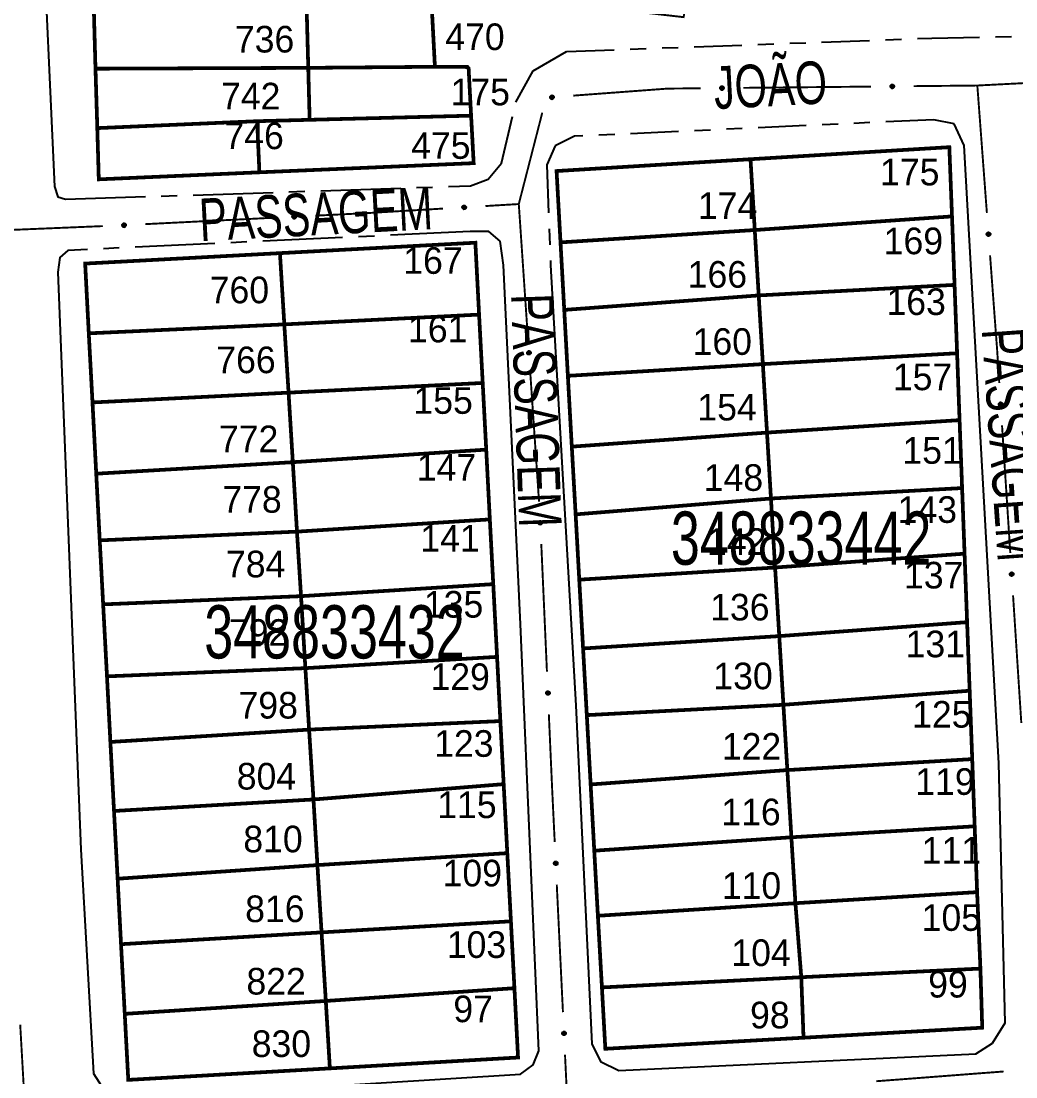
# Model space of a CAD drawing. Extents: x 202481 to 204056, y 4838981 to 4840330.
# Drawn here: x 203095.9 to 203189.4, y 4839987 to 4840086.1 of the extents above; entities that cross this region are included whole.
import ezdxf
from ezdxf.enums import TextEntityAlignment as Align

# ---------------------------------------------------------------- set-up
doc = ezdxf.new("R2010")
doc.units = 0
doc.header["$LTSCALE"] = 1.5
doc.header["$MEASUREMENT"] = 0
doc.linetypes.add('TRACO_13', pattern=[8, 5, -1, 1, -1])
doc.linetypes.add('TRACO_25', pattern=[8, 3, -1, 1, -1, 1, -1])
for name, color, linetype in [('CD_MALHA_LOTES', 7, 'CONTINUOUS'), ('CD_TXT_QUADRA', 7, 'CONTINUOUS'), ('RU-QUADRA', 210, 'CONTINUOUS'), ('SV-EIXO-RUA-N-PAV', 6, 'CONTINUOUS'), ('SV-EIXO-RUA-PAV', 20, 'CONTINUOUS'), ('SV-RUA-NAO-PAV', 7, 'CONTINUOUS'), ('SV-RUA-PAVIM', 7, 'CONTINUOUS'), ('SV-TXT-RUA-N-PAV', 7, 'CONTINUOUS'), ('SV-TXT-RUA-PAV', 7, 'CONTINUOUS'), ('Th_NmrPort', 1, 'CONTINUOUS')]:
    doc.layers.add(name, color=color, linetype=linetype)
doc.styles.add('ARIAL', font='ARIAL.SHX')

msp = doc.modelspace()

# ---------------------------------------------------------------- linework, layer by layer
at = {"layer": 'CD_MALHA_LOTES', "linetype": 'Continuous', "const_width": 0.35, "flags": 128}
for points in [[(203122.89, 4840081.72), (203122.72, 4840088.07)], [(203134.45, 4840088.28), (203134.79, 4840081.82)], [(203102.9, 4840081.64), (203102.73, 4840087.75)], [(203102.9, 4840081.64), (203122.89, 4840081.72)], [(203103.07, 4840076.06), (203102.9, 4840081.64)], [(203122.89, 4840081.72), (203134.79, 4840081.82)], [(203123.02, 4840076.84), (203122.89, 4840081.72)], [(203134.79, 4840081.82), (203137.95, 4840081.8)], [(203137.95, 4840081.8), (203138.19, 4840077.23)], [(203138.19, 4840077.23), (203138.43, 4840072.77), (203118.3, 4840071.91)], [(203138.19, 4840077.23), (203123.02, 4840076.84)], [(203103.07, 4840076.06), (203118.09, 4840076.71)], [(203118.3, 4840071.91), (203103.21, 4840071.25), (203103.07, 4840076.06)], [(203118.09, 4840076.71), (203123.02, 4840076.84)], [(203118.3, 4840071.91), (203118.09, 4840076.71)], [(203164.44, 4840073.14), (203183.12, 4840074.27), (203183.37, 4840067.77)], [(203146.59, 4840065.33), (203146.22, 4840072.03), (203164.44, 4840073.14)], [(203164.84, 4840066.49), (203164.44, 4840073.14)], [(203164.84, 4840066.49), (203183.37, 4840067.77)], [(203183.37, 4840067.77), (203183.61, 4840061.34)], [(203164.84, 4840066.49), (203146.59, 4840065.33)], [(203165.21, 4840060.35), (203164.84, 4840066.49)], [(203120.23, 4840064.32), (203138.59, 4840065.3), (203138.94, 4840058.55)], [(203146.59, 4840065.33), (203146.94, 4840058.99)], [(203120.23, 4840064.32), (203101.93, 4840063.34), (203102.27, 4840056.79)], [(203120.64, 4840057.63), (203120.23, 4840064.32)], [(203165.21, 4840060.35), (203183.61, 4840061.34)], [(203183.61, 4840061.34), (203183.85, 4840054.92)], [(203146.94, 4840058.99), (203165.21, 4840060.35)], [(203165.6, 4840053.9), (203165.21, 4840060.35)], [(203120.64, 4840057.63), (203138.94, 4840058.55)], [(203138.94, 4840058.55), (203139.28, 4840052.13)], [(203147.28, 4840052.8), (203146.94, 4840058.99)], [(203102.27, 4840056.79), (203120.64, 4840057.63)], [(203121.04, 4840051.22), (203120.64, 4840057.63)], [(203102.27, 4840056.79), (203102.62, 4840050.3)], [(203165.6, 4840053.9), (203183.85, 4840054.92)], [(203183.85, 4840054.92), (203184.08, 4840048.64)], [(203147.28, 4840052.8), (203165.6, 4840053.9)], [(203165.99, 4840047.47), (203165.6, 4840053.9)], [(203147.65, 4840046.15), (203147.28, 4840052.8)], [(203121.04, 4840051.22), (203139.28, 4840052.13)], [(203139.28, 4840052.13), (203139.61, 4840045.87)], [(203102.62, 4840050.3), (203121.04, 4840051.22)], [(203102.97, 4840043.61), (203102.62, 4840050.3)], [(203121.44, 4840044.69), (203121.04, 4840051.22)], [(203165.99, 4840047.47), (203184.08, 4840048.64)], [(203184.08, 4840048.64), (203184.32, 4840042.26)], [(203147.65, 4840046.15), (203165.99, 4840047.47)], [(203166.36, 4840041.28), (203165.99, 4840047.47)], [(203121.44, 4840044.69), (203139.61, 4840045.87)], [(203139.61, 4840045.87), (203139.95, 4840039.32)], [(203148.01, 4840039.79), (203147.65, 4840046.15)], [(203102.97, 4840043.61), (203121.44, 4840044.69)], [(203121.83, 4840038.17), (203121.44, 4840044.69)], [(203103.3, 4840037.35), (203102.97, 4840043.61)], [(203166.36, 4840041.28), (203184.32, 4840042.26)], [(203184.32, 4840042.26), (203184.55, 4840036.1)], [(203148.01, 4840039.79), (203166.36, 4840041.28)], [(203166.75, 4840034.8), (203166.36, 4840041.28)], [(203148.35, 4840033.66), (203148.01, 4840039.79)], [(203121.83, 4840038.17), (203139.95, 4840039.32)], [(203139.95, 4840039.32), (203140.27, 4840033.24)], [(203103.3, 4840037.35), (203121.83, 4840038.17)], [(203122.21, 4840032.11), (203121.83, 4840038.17)], [(203103.62, 4840031.34), (203103.3, 4840037.35)], [(203166.75, 4840034.8), (203184.55, 4840036.1)], [(203184.55, 4840036.1), (203184.79, 4840029.67)], [(203148.35, 4840033.66), (203166.75, 4840034.8)], [(203167.14, 4840028.36), (203166.75, 4840034.8)], [(203148.71, 4840027.2), (203148.35, 4840033.66)], [(203122.21, 4840032.11), (203140.27, 4840033.24)], [(203140.27, 4840033.24), (203140.63, 4840026.41)], [(203103.62, 4840031.34), (203122.21, 4840032.11)], [(203122.62, 4840025.35), (203122.21, 4840032.11)], [(203103.98, 4840024.58), (203103.62, 4840031.34)], [(203167.14, 4840028.36), (203184.79, 4840029.67)], [(203184.79, 4840029.67), (203185.03, 4840023.23)], [(203148.71, 4840027.2), (203167.14, 4840028.36)], [(203167.53, 4840021.91), (203167.14, 4840028.36)], [(203149.06, 4840020.94), (203148.71, 4840027.2)], [(203122.62, 4840025.35), (203140.63, 4840026.41)], [(203140.63, 4840026.41), (203140.94, 4840020.38)], [(203103.98, 4840024.58), (203122.62, 4840025.35)], [(203104.3, 4840018.42), (203103.98, 4840024.58)], [(203122.97, 4840019.58), (203122.62, 4840025.35)], [(203167.53, 4840021.91), (203185.03, 4840023.23)], [(203185.03, 4840023.23), (203185.27, 4840016.81)], [(203149.06, 4840020.94), (203167.53, 4840021.91)], [(203167.9, 4840015.78), (203167.53, 4840021.91)], [(203149.42, 4840014.43), (203149.06, 4840020.94)], [(203104.3, 4840018.42), (203122.97, 4840019.58)], [(203122.97, 4840019.58), (203140.94, 4840020.38)], [(203123.38, 4840013.02), (203122.97, 4840019.58)], [(203140.94, 4840020.38), (203141.25, 4840014.46)], [(203104.64, 4840011.94), (203104.3, 4840018.42)], [(203167.9, 4840015.78), (203185.27, 4840016.81)], [(203185.27, 4840016.81), (203185.5, 4840010.5)], [(203149.42, 4840014.43), (203167.9, 4840015.78)], [(203168.28, 4840009.47), (203167.9, 4840015.78)], [(203123.38, 4840013.02), (203141.25, 4840014.46)], [(203141.25, 4840014.46), (203141.59, 4840007.98)], [(203149.76, 4840008.21), (203149.42, 4840014.43)], [(203104.64, 4840011.94), (203123.38, 4840013.02)], [(203123.75, 4840006.86), (203123.38, 4840013.02)], [(203104.98, 4840005.58), (203104.64, 4840011.94)], [(203168.28, 4840009.47), (203185.5, 4840010.5)], [(203185.5, 4840010.5), (203185.73, 4840004.32)], [(203149.76, 4840008.21), (203168.28, 4840009.47)], [(203168.66, 4840003.28), (203168.28, 4840009.47)], [(203123.75, 4840006.86), (203141.59, 4840007.98)], [(203141.59, 4840007.98), (203141.93, 4840001.58)], [(203150.1, 4840002.1), (203149.76, 4840008.21)], [(203104.98, 4840005.58), (203123.75, 4840006.86)], [(203124.14, 4840000.54), (203123.75, 4840006.86)], [(203105.3, 4839999.43), (203104.98, 4840005.58)], [(203168.66, 4840003.28), (203185.73, 4840004.32)], [(203185.73, 4840004.32), (203186.04, 4839997.14)], [(203150.1, 4840002.1), (203168.66, 4840003.28)], [(203169.21, 4839996.33), (203168.66, 4840003.28)], [(203150.48, 4839995.37), (203150.1, 4840002.1)], [(203124.14, 4840000.54), (203141.93, 4840001.58)], [(203141.93, 4840001.58), (203142.26, 4839995.3)], [(203105.3, 4839999.43), (203124.14, 4840000.54)], [(203124.54, 4839994.1), (203124.14, 4840000.54)], [(203105.65, 4839992.89), (203105.3, 4839999.43)], [(203169.21, 4839996.33), (203186.04, 4839997.14)], [(203186.04, 4839997.14), (203186.21, 4839991.59), (203169.42, 4839990.65)], [(203150.48, 4839995.37), (203169.21, 4839996.33)], [(203169.42, 4839990.65), (203169.21, 4839996.33)], [(203124.54, 4839994.1), (203142.26, 4839995.3)], [(203142.26, 4839995.3), (203142.6, 4839988.79), (203124.92, 4839987.77)], [(203169.42, 4839990.65), (203150.8, 4839989.61), (203150.48, 4839995.37)], [(203105.65, 4839992.89), (203124.54, 4839994.1)], [(203124.92, 4839987.77), (203124.54, 4839994.1)], [(203124.92, 4839987.77), (203105.98, 4839986.69), (203105.65, 4839992.89)]]:
    msp.add_lwpolyline(points, dxfattribs=at)
at = {"layer": 'RU-QUADRA', "linetype": 'Continuous'}
msp.add_lwpolyline([(203138.43, 4840072.77, 0.18, 0.18, 0), (203138.19, 4840077.23, 0.18, 0.18, 0), (203137.95, 4840081.8, 0.18, 0.18, 0), (203134.79, 4840081.82, 0.18, 0.18, 0), (203134.45, 4840088.28, 0.18, 0.18, 0), (203134.47, 4840090.57, 0.18, 0.18, 0), (203136.85, 4840090.58, 0.18, 0.18, 0), (203137.17, 4840088.28, 0.18, 0.18, 0), (203142.68, 4840088.26, 0.18, 0.18, 0), (203147.16, 4840087.75, 0.18, 0.18, 0), (203152.78, 4840087.1, 0.18, 0.18, 0), (203158.15, 4840086.48, 0.18, 0.18, 0), (203158.98, 4840090.56, 0.18, 0.18, 0), (203167.64, 4840090.27, 0.18, 0.18, 0), (203177.99, 4840089.92, 0.18, 0.18, 0), (203181.61, 4840089.57, 0.18, 0.18, 0), (203190.88, 4840088.67, 0.18, 0.18, 0)], format="xyseb", dxfattribs=at)
at = {"layer": 'RU-QUADRA', "linetype": 'Continuous', "const_width": 0.18, "flags": 128}
msp.add_lwpolyline([(203102.73, 4840087.75), (203102.9, 4840081.64), (203103.07, 4840076.06), (203103.21, 4840071.25), (203118.3, 4840071.91), (203138.43, 4840072.77)], dxfattribs=at)
for points in [[(203183.12, 4840074.27), (203183.61, 4840061.34), (203183.85, 4840054.92), (203184.08, 4840048.64), (203184.32, 4840042.26), (203184.55, 4840036.1), (203184.79, 4840029.67), (203185.03, 4840023.23), (203185.27, 4840016.81), (203185.5, 4840010.5), (203185.73, 4840004.32), (203186.04, 4839997.14), (203186.21, 4839991.59), (203169.42, 4839990.65), (203150.8, 4839989.61), (203150.48, 4839995.37), (203150.1, 4840002.1), (203149.76, 4840008.21), (203149.42, 4840014.43), (203149.06, 4840020.94), (203148.71, 4840027.2), (203148.35, 4840033.66), (203148.01, 4840039.79), (203147.65, 4840046.15), (203147.28, 4840052.8), (203146.94, 4840058.99), (203146.59, 4840065.33), (203146.22, 4840072.03)], [(203101.93, 4840063.34), (203120.23, 4840064.32), (203138.59, 4840065.3), (203138.94, 4840058.55), (203139.28, 4840052.13), (203139.61, 4840045.87), (203139.95, 4840039.32), (203140.27, 4840033.24), (203140.63, 4840026.41), (203140.94, 4840020.38), (203141.25, 4840014.46), (203141.59, 4840007.98), (203141.93, 4840001.58), (203142.26, 4839995.3), (203142.6, 4839988.79), (203124.92, 4839987.77), (203105.98, 4839986.69), (203105.65, 4839992.89), (203105.3, 4839999.43), (203104.98, 4840005.58), (203104.64, 4840011.94), (203104.3, 4840018.42), (203103.98, 4840024.58), (203103.62, 4840031.34), (203103.3, 4840037.35), (203102.97, 4840043.61), (203102.62, 4840050.3), (203102.27, 4840056.79)]]:
    msp.add_lwpolyline(points, close=True, dxfattribs=at)
at = {"layer": 'SV-EIXO-RUA-N-PAV', "const_width": 0.18}
for points in [[(203185.75, 4840080.06), (203191.748039, 4840080.367246)], [(203147.781921, 4840079.109363), (203155.759815, 4840079.703686)], [(203155.759815, 4840079.703686), (203156.65, 4840079.77)], [(203156.65, 4840079.77), (203159.757194, 4840079.800966)], [(203163.756995, 4840079.840828), (203175.756399, 4840079.960414)], [(203179.756201, 4840080.000276), (203184.755952, 4840080.050103)], [(203184.755952, 4840080.050103), (203185.75, 4840080.06)], [(203142.67, 4840068.93), (203144.878482, 4840077.514722)], [(203128.41, 4840068.08), (203135.546888, 4840068.505411)], [(203139.539801, 4840068.743419), (203142.534485, 4840068.921924)], [(203142.534485, 4840068.921924), (203142.67, 4840068.93)], [(203107.585301, 4840067.04417), (203119.570484, 4840067.640319)], [(203123.565545, 4840067.839036), (203127.560606, 4840068.037753)], [(203127.560606, 4840068.037753), (203128.41, 4840068.08)], [(203091.6, 4840066.36), (203103.589612, 4840066.859204)]]:
    msp.add_lwpolyline(points, dxfattribs=at)
at = {"layer": 'SV-EIXO-RUA-N-PAV'}
for points in [[(203161.612324, 4840079.92954), (203161.646063, 4840079.964948), (203161.6823, 4840079.988481), (203161.718173, 4840079.999409), (203161.752391, 4840080.0008), (203161.787558, 4840079.99828), (203161.822453, 4840079.987917), (203161.858635, 4840079.967837), (203161.894391, 4840079.934242), (203161.916058, 4840079.895536), (203161.928653, 4840079.860939), (203161.932158, 4840079.825343), (203161.929138, 4840079.791221), (203161.917175, 4840079.75533), (203161.896468, 4840079.718862), (203161.861816, 4840079.683725), (203161.826132, 4840079.660898), (203161.791156, 4840079.651239), (203161.755347, 4840079.647942), (203161.719476, 4840079.650944), (203161.685281, 4840079.661314), (203161.6486, 4840079.68223), (203161.614373, 4840079.71689), (203161.5912, 4840079.752221), (203161.581053, 4840079.787052), (203161.5786, 4840079.822379), (203161.580699, 4840079.857682), (203161.589655, 4840079.893193), (203161.612324, 4840079.92954)], [(203177.61153, 4840080.088988), (203177.645268, 4840080.124396), (203177.681506, 4840080.147928), (203177.717379, 4840080.158856), (203177.751596, 4840080.160248), (203177.786763, 4840080.157728), (203177.821658, 4840080.147365), (203177.85784, 4840080.127285), (203177.893597, 4840080.093689), (203177.915264, 4840080.054983), (203177.927859, 4840080.020387), (203177.931364, 4840079.98479), (203177.928344, 4840079.950669), (203177.916381, 4840079.914778), (203177.895673, 4840079.878309), (203177.861022, 4840079.843172), (203177.825337, 4840079.820346), (203177.790362, 4840079.810687), (203177.754553, 4840079.80739), (203177.718681, 4840079.810392), (203177.684486, 4840079.820762), (203177.647806, 4840079.841677), (203177.613579, 4840079.876338), (203177.590406, 4840079.911669), (203177.580258, 4840079.946499), (203177.577806, 4840079.981827), (203177.579904, 4840080.017129), (203177.588861, 4840080.05264), (203177.61153, 4840080.088988)], [(203145.635987, 4840079.059885), (203145.667377, 4840079.097391), (203145.702025, 4840079.123206), (203145.73712, 4840079.13642), (203145.771178, 4840079.14001), (203145.806434, 4840079.139758), (203145.841923, 4840079.131663), (203145.879323, 4840079.113952), (203145.917167, 4840079.082727), (203145.941279, 4840079.045496), (203145.956075, 4840079.011782), (203145.961863, 4840078.976484), (203145.961045, 4840078.942239), (203145.951416, 4840078.905652), (203145.933098, 4840078.867927), (203145.90078, 4840078.830633), (203145.866638, 4840078.805557), (203145.832357, 4840078.793668), (203145.796834, 4840078.788073), (203145.760844, 4840078.788762), (203145.726052, 4840078.796909), (203145.688102, 4840078.815421), (203145.651716, 4840078.847808), (203145.626317, 4840078.881574), (203145.613949, 4840078.915679), (203145.609229, 4840078.950776), (203145.609051, 4840078.98614), (203145.615704, 4840079.022154), (203145.635987, 4840079.059885)], [(203137.393369, 4840068.725751), (203137.425311, 4840068.762788), (203137.460338, 4840068.788087), (203137.495625, 4840068.800779), (203137.529732, 4840068.803864), (203137.564981, 4840068.80309), (203137.600346, 4840068.794469), (203137.637479, 4840068.776206), (203137.674856, 4840068.744423), (203137.698414, 4840068.706839), (203137.712709, 4840068.672909), (203137.717973, 4840068.637529), (203137.716647, 4840068.6033), (203137.706478, 4840068.56686), (203137.687602, 4840068.529411), (203137.654735, 4840068.4926), (203137.620225, 4840068.468033), (203137.585771, 4840068.456653), (203137.55017, 4840068.451585), (203137.514193, 4840068.452807), (203137.479526, 4840068.46147), (203137.441855, 4840068.480542), (203137.405952, 4840068.513464), (203137.381057, 4840068.547603), (203137.369196, 4840068.581888), (203137.364996, 4840068.61705), (203137.365343, 4840068.652414), (203137.372529, 4840068.688325), (203137.393369, 4840068.725751)], [(203121.419043, 4840067.842484), (203121.451348, 4840067.879205), (203121.486622, 4840067.904158), (203121.522033, 4840067.916502), (203121.556168, 4840067.919251), (203121.591407, 4840067.918131), (203121.626686, 4840067.909162), (203121.663637, 4840067.890535), (203121.7007, 4840067.858387), (203121.723888, 4840067.820572), (203121.737847, 4840067.786503), (203121.742763, 4840067.751074), (203121.741101, 4840067.716859), (203121.730573, 4840067.680521), (203121.711331, 4840067.643259), (203121.678102, 4840067.606773), (203121.643353, 4840067.582547), (203121.608789, 4840067.571506), (203121.573139, 4840067.566789), (203121.537176, 4840067.568365), (203121.502596, 4840067.577368), (203121.465114, 4840067.59681), (203121.429537, 4840067.630084), (203121.404979, 4840067.664466), (203121.393456, 4840067.698866), (203121.389602, 4840067.734068), (203121.390296, 4840067.769426), (203121.397835, 4840067.805265), (203121.419043, 4840067.842484)], [(203105.438799, 4840067.047618), (203105.471105, 4840067.084338), (203105.506378, 4840067.109291), (203105.541789, 4840067.121636), (203105.575924, 4840067.124385), (203105.611164, 4840067.123264), (203105.646443, 4840067.114296), (203105.683394, 4840067.095669), (203105.720457, 4840067.06352), (203105.743644, 4840067.025705), (203105.757604, 4840066.991637), (203105.76252, 4840066.956207), (203105.760857, 4840066.921992), (203105.75033, 4840066.885655), (203105.731087, 4840066.848393), (203105.697859, 4840066.811907), (203105.663109, 4840066.787681), (203105.628545, 4840066.77664), (203105.592895, 4840066.771923), (203105.556933, 4840066.773498), (203105.522353, 4840066.782501), (203105.484871, 4840066.801943), (203105.449294, 4840066.835217), (203105.424735, 4840066.869599), (203105.413212, 4840066.903999), (203105.409359, 4840066.939202), (203105.410053, 4840066.97456), (203105.417592, 4840067.010398), (203105.438799, 4840067.047618)]]:
    msp.add_lwpolyline(points, close=True, dxfattribs=at)
for points in [[(203161.5786, 4840079.822379), (203161.928653, 4840079.860939)], [(203161.580699, 4840079.857682), (203161.916058, 4840079.895536)], [(203161.581053, 4840079.787052), (203161.932158, 4840079.825343)], [(203161.582429, 4840079.80431), (203161.928674, 4840079.840511)], [(203161.583426, 4840079.841164), (203161.917364, 4840079.879971)], [(203161.589604, 4840079.768902), (203161.927636, 4840079.80775)], [(203161.589655, 4840079.893193), (203161.894391, 4840079.934242)], [(203161.589908, 4840079.875343), (203161.900637, 4840079.915284)], [(203161.5912, 4840079.752221), (203161.929138, 4840079.791221)], [(203161.601848, 4840079.909577), (203161.873008, 4840079.949123)], [(203161.604967, 4840079.733576), (203161.918438, 4840079.772179)], [(203161.612324, 4840079.92954), (203161.858635, 4840079.967837)], [(203161.614373, 4840079.71689), (203161.917175, 4840079.75533)], [(203161.631486, 4840079.948081), (203161.833153, 4840079.977382)], [(203161.635311, 4840079.701128), (203161.903782, 4840079.736554)], [(203161.646063, 4840079.964948), (203161.822453, 4840079.987917)], [(203161.6486, 4840079.68223), (203161.896468, 4840079.718862)], [(203161.666662, 4840079.978452), (203161.796163, 4840079.992024)], [(203161.672424, 4840079.674206), (203161.871389, 4840079.700751)], [(203161.6823, 4840079.988481), (203161.787558, 4840079.99828)], [(203161.685281, 4840079.661314), (203161.861816, 4840079.683725)], [(203161.706712, 4840079.656808), (203161.837563, 4840079.671758)], [(203161.719476, 4840079.650944), (203161.826132, 4840079.660898)], [(203177.577806, 4840079.981827), (203177.927859, 4840080.020387)], [(203177.579904, 4840080.017129), (203177.915264, 4840080.054983)], [(203177.580258, 4840079.946499), (203177.931364, 4840079.98479)], [(203177.581634, 4840079.963758), (203177.927879, 4840079.999958)], [(203177.582631, 4840080.000611), (203177.916569, 4840080.039419)], [(203177.58881, 4840079.92835), (203177.926841, 4840079.967198)], [(203177.588861, 4840080.05264), (203177.893597, 4840080.093689)], [(203177.589114, 4840080.034791), (203177.899842, 4840080.074731)], [(203177.590406, 4840079.911669), (203177.928344, 4840079.950669)], [(203177.601054, 4840080.069025), (203177.872213, 4840080.108571)], [(203177.604172, 4840079.893023), (203177.917643, 4840079.931627)], [(203177.61153, 4840080.088988), (203177.85784, 4840080.127285)], [(203177.613579, 4840079.876338), (203177.916381, 4840079.914778)], [(203177.630691, 4840080.107528), (203177.832358, 4840080.13683)], [(203177.634517, 4840079.860576), (203177.902988, 4840079.896001)], [(203177.645268, 4840080.124396), (203177.821658, 4840080.147365)], [(203177.647806, 4840079.841677), (203177.895673, 4840079.878309)], [(203177.665868, 4840080.1379), (203177.795369, 4840080.151472)], [(203177.671629, 4840079.833654), (203177.870595, 4840079.860199)], [(203177.681506, 4840080.147928), (203177.786763, 4840080.157728)], [(203177.684486, 4840079.820762), (203177.861022, 4840079.843172)], [(203177.705917, 4840079.816256), (203177.836769, 4840079.831206)], [(203177.718681, 4840079.810392), (203177.825337, 4840079.820346)], [(203145.609051, 4840078.98614), (203145.941279, 4840079.045496)], [(203145.609229, 4840078.950776), (203145.956075, 4840079.011782)], [(203145.612835, 4840078.969832), (203145.943584, 4840079.030047)], [(203145.613949, 4840078.915679), (203145.961863, 4840078.976484)], [(203145.614212, 4840078.93299), (203145.95741, 4840078.991396)], [(203145.615704, 4840079.022154), (203145.917167, 4840079.082727)], [(203145.617105, 4840079.004358), (203145.924619, 4840079.06421)], [(203145.623651, 4840078.898117), (203145.958482, 4840078.958637)], [(203145.626317, 4840078.881574), (203145.961045, 4840078.942239)], [(203145.626817, 4840079.039289), (203145.89487, 4840079.096202)], [(203145.635987, 4840079.059885), (203145.879323, 4840079.113952)], [(203145.641255, 4840078.863853), (203145.951592, 4840078.922548)], [(203145.651716, 4840078.847808), (203145.951416, 4840078.905652)], [(203145.653915, 4840079.07962), (203145.853279, 4840079.121838)], [(203145.667377, 4840079.097391), (203145.841923, 4840079.131663)], [(203145.673624, 4840078.833425), (203145.93926, 4840078.886053)], [(203145.687065, 4840079.112192), (203145.815424, 4840079.134069)], [(203145.688102, 4840078.815421), (203145.933098, 4840078.867927)], [(203145.702025, 4840079.123206), (203145.806434, 4840079.139758)], [(203145.712392, 4840078.808947), (203145.909237, 4840078.848241)], [(203145.726052, 4840078.796909), (203145.90078, 4840078.830633)], [(203145.747729, 4840078.793792), (203145.877347, 4840078.817131)], [(203145.760844, 4840078.788762), (203145.866638, 4840078.805557)], [(203137.364996, 4840068.61705), (203137.712709, 4840068.672909)], [(203137.365343, 4840068.652414), (203137.698414, 4840068.706839)], [(203137.368885, 4840068.636051), (203137.70049, 4840068.691358)], [(203137.369196, 4840068.581888), (203137.717973, 4840068.637529)], [(203137.369715, 4840068.599193), (203137.713741, 4840068.652506)], [(203137.372529, 4840068.688325), (203137.674856, 4840068.744423)], [(203137.373666, 4840068.67051), (203137.682033, 4840068.725798)], [(203137.378637, 4840068.564184), (203137.714328, 4840068.619735)], [(203137.381057, 4840068.547603), (203137.716647, 4840068.6033)], [(203137.383895, 4840068.705293), (203137.652762, 4840068.758227)], [(203137.393369, 4840068.725751), (203137.637479, 4840068.776206)], [(203137.395731, 4840068.529663), (203137.706904, 4840068.583751)], [(203137.405952, 4840068.513464), (203137.706478, 4840068.56686)], [(203137.411588, 4840068.745218), (203137.611555, 4840068.784477)], [(203137.425311, 4840068.762788), (203137.600346, 4840068.794469)], [(203137.427646, 4840068.498758), (203137.694032, 4840068.547444)], [(203137.441855, 4840068.480542), (203137.687602, 4840068.529411)], [(203137.445216, 4840068.777295), (203137.573886, 4840068.797268)], [(203137.460338, 4840068.788087), (203137.564981, 4840068.80309)], [(203137.466046, 4840068.473708), (203137.663452, 4840068.51008)], [(203137.479526, 4840068.46147), (203137.654735, 4840068.4926)], [(203137.501154, 4840068.458031), (203137.631104, 4840068.479446)], [(203137.514193, 4840068.452807), (203137.620225, 4840068.468033)], [(203121.389602, 4840067.734068), (203121.737847, 4840067.786503)], [(203121.390296, 4840067.769426), (203121.723888, 4840067.820572)], [(203121.393456, 4840067.698866), (203121.742763, 4840067.751074)], [(203121.393678, 4840067.753029), (203121.72581, 4840067.805071)], [(203121.394145, 4840067.716165), (203121.738679, 4840067.766091)], [(203121.397835, 4840067.805265), (203121.7007, 4840067.858387)], [(203121.398797, 4840067.787439), (203121.707694, 4840067.839692)], [(203121.402722, 4840067.68107), (203121.738943, 4840067.733315)], [(203121.404979, 4840067.664466), (203121.741101, 4840067.716859)], [(203121.409368, 4840067.82212), (203121.678742, 4840067.872407)], [(203121.419043, 4840067.842484), (203121.663637, 4840067.890535)], [(203121.419476, 4840067.646382), (203121.731166, 4840067.697407)], [(203121.429537, 4840067.630084), (203121.730573, 4840067.680521)], [(203121.437452, 4840067.861771), (203121.637797, 4840067.899061)], [(203121.451085, 4840067.615165), (203121.717937, 4840067.661228)], [(203121.451348, 4840067.879205), (203121.626686, 4840067.909162)], [(203121.465114, 4840067.59681), (203121.711331, 4840067.643259)], [(203121.471395, 4840067.893516), (203121.600254, 4840067.912221)], [(203121.486622, 4840067.904158), (203121.591407, 4840067.918131)], [(203121.489237, 4840067.589739), (203121.686991, 4840067.624167)], [(203121.502596, 4840067.577368), (203121.678102, 4840067.606773)], [(203121.524189, 4840067.573717), (203121.654344, 4840067.593853)], [(203121.537176, 4840067.568365), (203121.643353, 4840067.582547)], [(203105.409359, 4840066.939202), (203105.757604, 4840066.991637)], [(203105.410053, 4840066.97456), (203105.743644, 4840067.025705)], [(203105.413212, 4840066.903999), (203105.76252, 4840066.956207)], [(203105.413434, 4840066.958163), (203105.745567, 4840067.010205)], [(203105.413901, 4840066.921299), (203105.758435, 4840066.971225)], [(203105.417592, 4840067.010398), (203105.720457, 4840067.06352)], [(203105.418554, 4840066.992573), (203105.72745, 4840067.044825)], [(203105.422478, 4840066.886204), (203105.758699, 4840066.938449)], [(203105.424735, 4840066.869599), (203105.760857, 4840066.921992)], [(203105.429124, 4840067.027254), (203105.698499, 4840067.07754)], [(203105.438799, 4840067.047618), (203105.683394, 4840067.095669)], [(203105.439232, 4840066.851516), (203105.750922, 4840066.902541)], [(203105.449294, 4840066.835217), (203105.75033, 4840066.885655)], [(203105.457209, 4840067.066905), (203105.657553, 4840067.104194)], [(203105.470841, 4840066.820299), (203105.737693, 4840066.866361)], [(203105.471105, 4840067.084338), (203105.646443, 4840067.114296)], [(203105.484871, 4840066.801943), (203105.731087, 4840066.848393)], [(203105.491151, 4840067.09865), (203105.620011, 4840067.117355)], [(203105.506378, 4840067.109291), (203105.611164, 4840067.123264)], [(203105.508994, 4840066.794872), (203105.706748, 4840066.829301)], [(203105.522353, 4840066.782501), (203105.697859, 4840066.811907)], [(203105.543946, 4840066.77885), (203105.6741, 4840066.798986)], [(203105.556933, 4840066.773498), (203105.663109, 4840066.787681)]]:
    msp.add_lwpolyline(points, dxfattribs=at)
at = {"layer": 'SV-EIXO-RUA-PAV', "const_width": 0.18}
for points in [[(203185.75, 4840080.06), (203186.64676, 4840068.093554)], [(203142.67, 4840068.93), (203143.48472, 4840056.957689)], [(203186.94568, 4840064.104739), (203187.54352, 4840056.127109)], [(203187.54352, 4840056.127109), (203187.61, 4840055.24)], [(203187.61, 4840055.24), (203187.811321, 4840052.136118)], [(203143.756293, 4840052.966919), (203144.571013, 4840040.994608)], [(203188.070222, 4840048.144506), (203188.846924, 4840036.169668)], [(203144.78278, 4840037.000475), (203145.315173, 4840025.012291)], [(203189.105825, 4840032.178056), (203189.882527, 4840020.203218)], [(203145.492637, 4840021.016229), (203145.8032, 4840014.023122)], [(203145.8032, 4840014.023122), (203145.81, 4840013.87)], [(203145.81, 4840013.87), (203146.04443, 4840009.028946)], [(203146.237904, 4840005.033628), (203146.818328, 4839993.047673)], [(203095.827667, 4839991.874608), (203096.394338, 4839981.890677)], [(203147.011803, 4839989.052355), (203147.205277, 4839985.057036)], [(203176.24934, 4839986.561993), (203188.214292, 4839987.478458)]]:
    msp.add_lwpolyline(points, dxfattribs=at)
at = {"layer": 'SV-EIXO-RUA-PAV'}
for points in [[(203186.895256, 4840066.250652), (203186.932775, 4840066.219278), (203186.958606, 4840066.184641), (203186.971835, 4840066.149552), (203186.97544, 4840066.115496), (203186.975204, 4840066.08024), (203186.967124, 4840066.044747), (203186.94943, 4840066.00734), (203186.918222, 4840065.969482), (203186.881001, 4840065.945353), (203186.847293, 4840065.930543), (203186.811998, 4840065.924739), (203186.777753, 4840065.925542), (203186.741162, 4840065.935154), (203186.703429, 4840065.953456), (203186.666121, 4840065.985758), (203186.64103, 4840066.019888), (203186.629125, 4840066.054164), (203186.623515, 4840066.089685), (203186.624187, 4840066.125675), (203186.63232, 4840066.16047), (203186.650815, 4840066.198429), (203186.683185, 4840066.23483), (203186.71694, 4840066.260243), (203186.75104, 4840066.272626), (203186.786135, 4840066.277362), (203186.821499, 4840066.277555), (203186.857516, 4840066.270918), (203186.895256, 4840066.250652)], [(203143.720578, 4840055.113127), (203143.757882, 4840055.081496), (203143.783474, 4840055.046683), (203143.796463, 4840055.011504), (203143.799834, 4840054.977424), (203143.799357, 4840054.942171), (203143.791034, 4840054.906734), (203143.773084, 4840054.869449), (203143.741617, 4840054.831806), (203143.704231, 4840054.807932), (203143.670423, 4840054.793353), (203143.635089, 4840054.787792), (203143.60085, 4840054.788829), (203143.564326, 4840054.798693), (203143.526719, 4840054.817252), (203143.489633, 4840054.849809), (203143.464777, 4840054.884111), (203143.453107, 4840054.918468), (203143.447741, 4840054.954026), (203143.44866, 4840054.990011), (203143.45703, 4840055.024749), (203143.475785, 4840055.06258), (203143.508404, 4840055.098758), (203143.542333, 4840055.12394), (203143.576517, 4840055.136089), (203143.611643, 4840055.140584), (203143.647008, 4840055.140535), (203143.682978, 4840055.133651), (203143.720578, 4840055.113127)], [(203188.041322, 4840050.290816), (203188.078525, 4840050.259068), (203188.104007, 4840050.224174), (203188.116883, 4840050.188953), (203188.120147, 4840050.154863), (203188.119557, 4840050.119611), (203188.111121, 4840050.084201), (203188.093053, 4840050.046973), (203188.061467, 4840050.00943), (203188.024006, 4840049.985676), (203187.990151, 4840049.971204), (203187.9548, 4840049.965755), (203187.920564, 4840049.966901), (203187.884072, 4840049.97688), (203187.846524, 4840049.995559), (203187.809541, 4840050.028234), (203187.784794, 4840050.062614), (203187.773234, 4840050.097008), (203187.76798, 4840050.132582), (203187.769013, 4840050.168565), (203187.777495, 4840050.203276), (203187.796369, 4840050.241047), (203187.829103, 4840050.277122), (203187.863111, 4840050.302195), (203187.897334, 4840050.314236), (203187.932474, 4840050.318619), (203187.967838, 4840050.318458), (203188.003787, 4840050.31146), (203188.041322, 4840050.290816)], [(203144.797645, 4840039.146928), (203144.834193, 4840039.114428), (203144.858958, 4840039.079022), (203144.871114, 4840039.043546), (203144.873682, 4840039.009396), (203144.872374, 4840038.974164), (203144.863218, 4840038.938933), (203144.844394, 4840038.902081), (203144.812049, 4840038.86519), (203144.774112, 4840038.842204), (203144.739969, 4840038.828426), (203144.704514, 4840038.823698), (203144.670309, 4840038.825542), (203144.634027, 4840038.836263), (203144.596868, 4840038.855704), (203144.56056, 4840038.889126), (203144.536518, 4840038.924004), (203144.525662, 4840038.958626), (203144.521135, 4840038.9943), (203144.522901, 4840039.030254), (203144.532088, 4840039.064786), (203144.551729, 4840039.102164), (203144.585192, 4840039.137563), (203144.619704, 4840039.161939), (203144.654165, 4840039.173279), (203144.689387, 4840039.176945), (203144.724741, 4840039.176063), (203144.760539, 4840039.168333), (203144.797645, 4840039.146928)], [(203189.076924, 4840034.324366), (203189.114127, 4840034.292618), (203189.139609, 4840034.257724), (203189.152486, 4840034.222503), (203189.155749, 4840034.188413), (203189.15516, 4840034.153161), (203189.146724, 4840034.117751), (203189.128656, 4840034.080523), (203189.097069, 4840034.04298), (203189.059608, 4840034.019226), (203189.025754, 4840034.004754), (203188.990403, 4840033.999305), (203188.956167, 4840034.000451), (203188.919674, 4840034.01043), (203188.882127, 4840034.029109), (203188.845144, 4840034.061784), (203188.820397, 4840034.096164), (203188.808837, 4840034.130558), (203188.803583, 4840034.166132), (203188.804616, 4840034.202115), (203188.813097, 4840034.236826), (203188.831972, 4840034.274597), (203188.864706, 4840034.310672), (203188.898714, 4840034.335745), (203188.932937, 4840034.347786), (203188.968077, 4840034.352169), (203189.003441, 4840034.352008), (203189.03939, 4840034.34501), (203189.076924, 4840034.324366)], [(203145.507503, 4840023.162683), (203145.544051, 4840023.130182), (203145.568816, 4840023.094776), (203145.580972, 4840023.059301), (203145.583539, 4840023.025151), (203145.582231, 4840022.989918), (203145.573075, 4840022.954687), (203145.554252, 4840022.917836), (203145.521906, 4840022.880945), (203145.483969, 4840022.857959), (203145.449827, 4840022.84418), (203145.414371, 4840022.839453), (203145.380166, 4840022.841297), (203145.343885, 4840022.852018), (203145.306725, 4840022.871458), (203145.270417, 4840022.904881), (203145.246376, 4840022.939758), (203145.235519, 4840022.974381), (203145.230992, 4840023.010055), (203145.232759, 4840023.046009), (203145.241946, 4840023.08054), (203145.261587, 4840023.117919), (203145.295049, 4840023.153318), (203145.329562, 4840023.177693), (203145.364022, 4840023.189033), (203145.399244, 4840023.192699), (203145.434598, 4840023.191817), (203145.470396, 4840023.184088), (203145.507503, 4840023.162683)], [(203146.244169, 4840007.180123), (203146.280847, 4840007.14777), (203146.305754, 4840007.112463), (203146.318052, 4840007.077036), (203146.320756, 4840007.042897), (203146.319589, 4840007.00766), (203146.310574, 4840006.972392), (203146.291899, 4840006.935466), (203146.259702, 4840006.898445), (203146.221856, 4840006.875307), (203146.18777, 4840006.861392), (203146.152334, 4840006.856523), (203146.118121, 4840006.85823), (203146.081797, 4840006.868805), (203146.04456, 4840006.888097), (203146.008118, 4840006.921373), (203145.983938, 4840006.956154), (203145.972942, 4840006.990733), (203145.968272, 4840007.026389), (203145.969895, 4840007.062349), (203145.978943, 4840007.096917), (203145.998434, 4840007.134374), (203146.031755, 4840007.169907), (203146.066169, 4840007.194421), (203146.100584, 4840007.205899), (203146.135791, 4840007.209706), (203146.171148, 4840007.208965), (203146.206977, 4840007.201379), (203146.244169, 4840007.180123)], [(203147.018067, 4839991.198851), (203147.054745, 4839991.166497), (203147.079652, 4839991.13119), (203147.09195, 4839991.095764), (203147.094654, 4839991.061624), (203147.093488, 4839991.026387), (203147.084473, 4839990.991119), (203147.065797, 4839990.954193), (203147.0336, 4839990.917172), (203146.995755, 4839990.894035), (203146.961668, 4839990.88012), (203146.926232, 4839990.87525), (203146.892019, 4839990.876957), (203146.855695, 4839990.887533), (203146.818459, 4839990.906824), (203146.782017, 4839990.9401), (203146.757836, 4839990.974881), (203146.746841, 4839991.00946), (203146.74217, 4839991.045116), (203146.743793, 4839991.081076), (203146.752842, 4839991.115645), (203146.772333, 4839991.153101), (203146.805653, 4839991.188634), (203146.840068, 4839991.213148), (203146.874483, 4839991.224626), (203146.90969, 4839991.228433), (203146.945047, 4839991.227692), (203146.980876, 4839991.220107), (203147.018067, 4839991.198851)]]:
    msp.add_lwpolyline(points, close=True, dxfattribs=at)
for points in [[(203186.624187, 4840066.125675), (203186.64103, 4840066.019888)], [(203186.629212, 4840066.138793), (203186.652608, 4840066.009184)], [(203186.63232, 4840066.16047), (203186.666121, 4840065.985758)], [(203186.644352, 4840066.174136), (203186.683732, 4840065.977308)], [(203186.650815, 4840066.198429), (203186.703429, 4840065.953456)], [(203186.668812, 4840066.212914), (203186.721558, 4840065.947302)], [(203186.683185, 4840066.23483), (203186.741162, 4840065.935154)], [(203186.699226, 4840066.245297), (203186.758058, 4840065.934986)], [(203186.71694, 4840066.260243), (203186.777753, 4840065.925542)], [(203186.733483, 4840066.262916), (203186.79415, 4840065.928112)], [(203186.75104, 4840066.272626), (203186.811998, 4840065.924739)], [(203186.768351, 4840066.272371), (203186.826909, 4840065.929199)], [(203186.786135, 4840066.277362), (203186.847293, 4840065.930543)], [(203186.805192, 4840066.273764), (203186.865554, 4840065.943042)], [(203186.821499, 4840066.277555), (203186.881001, 4840065.945353)], [(203186.83972, 4840066.269509), (203186.899708, 4840065.962021)], [(203186.857516, 4840066.270918), (203186.918222, 4840065.969482)], [(203186.874655, 4840066.259812), (203186.931687, 4840065.991785)], [(203186.895256, 4840066.250652), (203186.94943, 4840066.00734)], [(203186.914998, 4840066.232732), (203186.957304, 4840066.033387)], [(203186.932775, 4840066.219278), (203186.967124, 4840066.044747)], [(203186.947585, 4840066.199597), (203186.969519, 4840066.071247)], [(203186.958606, 4840066.184641), (203186.975204, 4840066.08024)], [(203143.44866, 4840054.990011), (203143.464777, 4840054.884111)], [(203143.453774, 4840055.003093), (203143.476281, 4840054.873328)], [(203143.45703, 4840055.024749), (203143.489633, 4840054.849809)], [(203143.469156, 4840055.038332), (203143.507186, 4840054.841239)], [(203143.475785, 4840055.06258), (203143.526719, 4840054.817252)], [(203143.493882, 4840055.076942), (203143.544805, 4840054.810975)], [(203143.508404, 4840055.098758), (203143.564326, 4840054.798693)], [(203143.524517, 4840055.109116), (203143.58122, 4840054.798408)], [(203143.542333, 4840055.12394), (203143.60085, 4840054.788829)], [(203143.558893, 4840055.1265), (203143.617264, 4840054.791287)], [(203143.576517, 4840055.136089), (203143.635089, 4840054.787792)], [(203143.593826, 4840055.135715), (203143.65003, 4840054.79215)], [(203143.611643, 4840055.140584), (203143.670423, 4840054.793353)], [(203143.630675, 4840055.136855), (203143.688768, 4840054.805727)], [(203143.647008, 4840055.140535), (203143.704231, 4840054.807932)], [(203143.665173, 4840055.132364), (203143.723052, 4840054.824472)], [(203143.682978, 4840055.133651), (203143.741617, 4840054.831806)], [(203143.700041, 4840055.122428), (203143.755234, 4840054.854016)], [(203143.720578, 4840055.113127), (203143.773084, 4840054.869449)], [(203143.740198, 4840055.095072), (203143.781136, 4840054.895441)], [(203143.757882, 4840055.081496), (203143.791034, 4840054.906734)], [(203143.772557, 4840055.061714), (203143.79361, 4840054.933217)], [(203143.783474, 4840055.046683), (203143.799357, 4840054.942171)], [(203187.769013, 4840050.168565), (203187.784794, 4840050.062614)], [(203187.774169, 4840050.181631), (203187.796264, 4840050.051795)], [(203187.777495, 4840050.203276), (203187.809541, 4840050.028234)], [(203187.789663, 4840050.216821), (203187.827067, 4840050.019608)], [(203187.796369, 4840050.241047), (203187.846524, 4840049.995559)], [(203187.814511, 4840050.255352), (203187.86459, 4840049.989224)], [(203187.829103, 4840050.277122), (203187.884072, 4840049.97688)], [(203187.845248, 4840050.287428), (203187.900965, 4840049.976542)], [(203187.863111, 4840050.302195), (203187.920564, 4840049.966901)], [(203187.87968, 4840050.304703), (203187.936986, 4840049.969307)], [(203187.897334, 4840050.314236), (203187.9548, 4840049.965755)], [(203187.914641, 4840050.313807), (203187.969754, 4840049.970065)], [(203187.932474, 4840050.318619), (203187.990151, 4840049.971204)], [(203187.951495, 4840050.31483), (203188.008536, 4840049.983519)], [(203187.967838, 4840050.318458), (203188.024006, 4840049.985676)], [(203187.985978, 4840050.31023), (203188.042879, 4840050.002156)], [(203188.003787, 4840050.31146), (203188.061467, 4840050.00943)], [(203188.020814, 4840050.300183), (203188.075154, 4840050.031597)], [(203188.041322, 4840050.290816), (203188.093053, 4840050.046973)], [(203188.060884, 4840050.272699), (203188.101188, 4840050.07294)], [(203188.078525, 4840050.259068), (203188.111121, 4840050.084201)], [(203188.093137, 4840050.239239), (203188.113782, 4840050.110676)], [(203188.104007, 4840050.224174), (203188.119557, 4840050.119611)], [(203144.522901, 4840039.030254), (203144.536518, 4840038.924004)], [(203144.528322, 4840039.043212), (203144.547766, 4840038.912953)], [(203144.532088, 4840039.064786), (203144.56056, 4840038.889126)], [(203144.54453, 4840039.078079), (203144.577906, 4840038.880145)], [(203144.551729, 4840039.102164), (203144.596868, 4840038.855704)], [(203144.570159, 4840039.116096), (203144.614801, 4840038.849002)], [(203144.585192, 4840039.137563), (203144.634027, 4840038.836263)], [(203144.601543, 4840039.147538), (203144.65091, 4840038.835581)], [(203144.619704, 4840039.161939), (203144.670309, 4840038.825542)], [(203144.63632, 4840039.164107), (203144.686776, 4840038.827613)], [(203144.654165, 4840039.173279), (203144.704514, 4840038.823698)], [(203144.67146, 4840039.172497), (203144.719553, 4840038.827703)], [(203144.689387, 4840039.176945), (203144.739969, 4840038.828426)], [(203144.708326, 4840039.172769), (203144.758601, 4840038.840364)], [(203144.724741, 4840039.176063), (203144.774112, 4840038.842204)], [(203144.742709, 4840039.167466), (203144.793317, 4840038.858296)], [(203144.760539, 4840039.168333), (203144.812049, 4840038.86519)], [(203144.777333, 4840039.156711), (203144.826186, 4840038.887073)], [(203144.797645, 4840039.146928), (203144.844394, 4840038.902081)], [(203144.816834, 4840039.128416), (203144.853057, 4840038.927877)], [(203144.834193, 4840039.114428), (203144.863218, 4840038.938933)], [(203144.848398, 4840039.094305), (203144.866417, 4840038.965348)], [(203144.858958, 4840039.079022), (203144.872374, 4840038.974164)], [(203188.804616, 4840034.202115), (203188.820397, 4840034.096164)], [(203188.809772, 4840034.215181), (203188.831867, 4840034.085345)], [(203188.813097, 4840034.236826), (203188.845144, 4840034.061784)], [(203188.825265, 4840034.250371), (203188.86267, 4840034.053158)], [(203188.831972, 4840034.274597), (203188.882127, 4840034.029109)], [(203188.850114, 4840034.288902), (203188.900193, 4840034.022774)], [(203188.864706, 4840034.310672), (203188.919674, 4840034.01043)], [(203188.880851, 4840034.320978), (203188.936567, 4840034.010092)], [(203188.898714, 4840034.335745), (203188.956167, 4840034.000451)], [(203188.915283, 4840034.338253), (203188.972589, 4840034.002857)], [(203188.932937, 4840034.347786), (203188.990403, 4840033.999305)], [(203188.950244, 4840034.347357), (203189.005357, 4840034.003615)], [(203188.968077, 4840034.352169), (203189.025754, 4840034.004754)], [(203188.987097, 4840034.34838), (203189.044139, 4840034.017069)], [(203189.003441, 4840034.352008), (203189.059608, 4840034.019226)], [(203189.02158, 4840034.34378), (203189.078482, 4840034.035706)], [(203189.03939, 4840034.34501), (203189.097069, 4840034.04298)], [(203189.056417, 4840034.333733), (203189.110757, 4840034.065147)], [(203189.076924, 4840034.324366), (203189.128656, 4840034.080523)], [(203189.096486, 4840034.306249), (203189.136791, 4840034.10649)], [(203189.114127, 4840034.292618), (203189.146724, 4840034.117751)], [(203189.128739, 4840034.272789), (203189.149384, 4840034.144226)], [(203189.139609, 4840034.257724), (203189.15516, 4840034.153161)], [(203145.232759, 4840023.046009), (203145.246376, 4840022.939758)], [(203145.238179, 4840023.058967), (203145.257623, 4840022.928707)], [(203145.241946, 4840023.08054), (203145.270417, 4840022.904881)], [(203145.254387, 4840023.093834), (203145.287763, 4840022.895899)], [(203145.261587, 4840023.117919), (203145.306725, 4840022.871458)], [(203145.280016, 4840023.13185), (203145.324659, 4840022.864757)], [(203145.295049, 4840023.153318), (203145.343885, 4840022.852018)], [(203145.311401, 4840023.163293), (203145.360767, 4840022.851336)], [(203145.329562, 4840023.177693), (203145.380166, 4840022.841297)], [(203145.346178, 4840023.179862), (203145.396634, 4840022.843368)], [(203145.364022, 4840023.189033), (203145.414371, 4840022.839453)], [(203145.381318, 4840023.188252), (203145.429411, 4840022.843457)], [(203145.399244, 4840023.192699), (203145.449827, 4840022.84418)], [(203145.418184, 4840023.188523), (203145.468458, 4840022.856118)], [(203145.434598, 4840023.191817), (203145.483969, 4840022.857959)], [(203145.452566, 4840023.183221), (203145.503175, 4840022.874051)], [(203145.470396, 4840023.184088), (203145.521906, 4840022.880945)], [(203145.48719, 4840023.172466), (203145.536043, 4840022.902828)], [(203145.507503, 4840023.162683), (203145.554252, 4840022.917836)], [(203145.526691, 4840023.144171), (203145.562914, 4840022.943631)], [(203145.544051, 4840023.130182), (203145.573075, 4840022.954687)], [(203145.558255, 4840023.11006), (203145.576275, 4840022.981103)], [(203145.568816, 4840023.094776), (203145.582231, 4840022.989918)], [(203145.969895, 4840007.062349), (203145.983938, 4840006.956154)], [(203145.975264, 4840007.075329), (203145.995229, 4840006.945148)], [(203145.978943, 4840007.096917), (203146.008118, 4840006.921373)], [(203145.991332, 4840007.11026), (203146.0255, 4840006.912461)], [(203145.998434, 4840007.134374), (203146.04456, 4840006.888097)], [(203146.016808, 4840007.148379), (203146.06252, 4840006.881467)], [(203146.031755, 4840007.169907), (203146.081797, 4840006.868805)], [(203146.048066, 4840007.179948), (203146.098682, 4840006.868191)], [(203146.066169, 4840007.194421), (203146.118121, 4840006.85823)], [(203146.082776, 4840007.196656), (203146.13458, 4840006.860366)], [(203146.100584, 4840007.205899), (203146.152334, 4840006.856523)], [(203146.117882, 4840007.205187), (203146.167357, 4840006.860588)], [(203146.135791, 4840007.209706), (203146.18777, 4840006.861392)], [(203146.154747, 4840007.205606), (203146.206353, 4840006.873405)], [(203146.171148, 4840007.208965), (203146.221856, 4840006.875307)], [(203146.189151, 4840007.200441), (203146.240998, 4840006.891476)], [(203146.206977, 4840007.201379), (203146.259702, 4840006.898445)], [(203146.223818, 4840007.189825), (203146.273751, 4840006.920385)], [(203146.244169, 4840007.180123), (203146.291899, 4840006.935466)], [(203146.263432, 4840007.161688), (203146.300458, 4840006.961295)], [(203146.280847, 4840007.14777), (203146.310574, 4840006.972392)], [(203146.295132, 4840007.127704), (203146.313668, 4840006.99882)], [(203146.305754, 4840007.112463), (203146.319589, 4840007.00766)], [(203146.743793, 4839991.081076), (203146.757836, 4839990.974881)], [(203146.749162, 4839991.094056), (203146.769127, 4839990.963876)], [(203146.752842, 4839991.115645), (203146.782017, 4839990.9401)], [(203146.76523, 4839991.128988), (203146.799399, 4839990.931188)], [(203146.772333, 4839991.153101), (203146.818459, 4839990.906824)], [(203146.790706, 4839991.167107), (203146.836419, 4839990.900194)], [(203146.805653, 4839991.188634), (203146.855695, 4839990.887533)], [(203146.821965, 4839991.198675), (203146.872581, 4839990.886918)], [(203146.840068, 4839991.213148), (203146.892019, 4839990.876957)], [(203146.856675, 4839991.215383), (203146.908479, 4839990.879094)], [(203146.874483, 4839991.224626), (203146.926232, 4839990.87525)], [(203146.891781, 4839991.223914), (203146.941255, 4839990.879315)], [(203146.90969, 4839991.228433), (203146.961668, 4839990.88012)], [(203146.928646, 4839991.224333), (203146.980252, 4839990.892132)], [(203146.945047, 4839991.227692), (203146.995755, 4839990.894035)], [(203146.963049, 4839991.219168), (203147.014896, 4839990.910203)], [(203146.980876, 4839991.220107), (203147.0336, 4839990.917172)], [(203146.997716, 4839991.208552), (203147.047649, 4839990.939112)], [(203147.018067, 4839991.198851), (203147.065797, 4839990.954193)], [(203147.03733, 4839991.180415), (203147.074356, 4839990.980023)], [(203147.054745, 4839991.166497), (203147.084473, 4839990.991119)], [(203147.06903, 4839991.146431), (203147.087567, 4839991.017548)], [(203147.079652, 4839991.13119), (203147.093488, 4839991.026387)]]:
    msp.add_lwpolyline(points, dxfattribs=at)
at = {"layer": 'SV-RUA-NAO-PAV', "linetype": 'TRACO_25'}
for points in [[(203138.13, 4840070.64, 5.27), (203139.8, 4840071.27, 5.11), (203141.06, 4840072.78, 5.14), (203142.4, 4840078.49, 5.18), (203144.01, 4840081.44, 5.17), (203147.14, 4840083.26, 5.13), (203181.46, 4840084.51, 5.21), (203213.13, 4840085.09, 5.33)], [(203184.51, 4840074.43, 4.72), (203183.57, 4840076.47, 4.85), (203181.65, 4840076.85, 5), (203147.89, 4840075.29, 5.13), (203146.1, 4840074.4, 5.16), (203145.31, 4840072.61, 5.18), (203145.65, 4840063.19, 5.18)]]:
    msp.add_polyline3d(points, dxfattribs=at)
at = {"layer": 'SV-RUA-NAO-PAV', "linetype": 'TRACO_13'}
for points in [[(203100.09, 4840069.38, 5.28), (203138.13, 4840070.64, 5.27)], [(203141.22, 4840063.19, 5.2), (203140.91, 4840065.45, 5.05), (203139.85, 4840066.35, 5.05), (203138.1, 4840066.35, 5.06), (203100.31, 4840064.58, 5.29)]]:
    msp.add_polyline3d(points, dxfattribs=at)
at = {"layer": 'SV-RUA-PAVIM', "linetype": 'Continuous'}
for points in [[(203100.18, 4840148.19, 5.24), (203098.04, 4840147.96, 5.15), (203097.62, 4840146.71, 5.15), (203096.76, 4840139.25, 5.07), (203097.43, 4840106.16, 5.05), (203099.06, 4840070.59, 5.33), (203099.37, 4840069.6, 5.32), (203100.09, 4840069.38, 5.33)], [(203145.65, 4840063.19, 5.01), (203148.04, 4840021.83, 5.32), (203149.53, 4839990.08, 5.42), (203150.36, 4839988.43, 5.42), (203152.07, 4839987.57, 5.42), (203185.62, 4839989.14, 5.56), (203187.16, 4839990.14, 5.57), (203188.37, 4839992.06, 5.69), (203187.77, 4840016.43, 5.65), (203184.51, 4840074.43, 5.22)], [(203100.31, 4840064.58, 5.35), (203099.54, 4840063.92, 5.34), (203099.37, 4840062.54, 5.32), (203101.52, 4840008.31, 5.52), (203102.7, 4839987.3, 5.54), (203103.72, 4839985.74, 5.53), (203106.09, 4839984.97, 5.5), (203108.61, 4839985.1, 5.24)], [(203108.61, 4839985.1, 5.84), (203142.82, 4839987.23, 5.19), (203144.02, 4839988.09, 5.14), (203144.54, 4839989.41, 5.15), (203142.83, 4840029.47, 5.11), (203141.22, 4840063.19, 4.96)]]:
    msp.add_polyline3d(points, dxfattribs=at)

# ---------------------------------------------------------------- texts
at = {"layer": 'CD_TXT_QUADRA', "style": 'ARIAL', "width": 0.7}
for s, p in [('348833442', (203156.96, 4840035.06)), ('348833432', (203113.12, 4840026.26, 9.3))]:
    msp.add_text(s, height=5, dxfattribs=at).set_placement(p)
at = {"layer": 'SV-TXT-RUA-N-PAV', "style": 'ARIAL', "width": 0.7}
for s, p in [('JOÃO', (203161.09, 4840077.84)), ('PASSAGEM', (203112.75, 4840065.43))]:
    msp.add_text(s, height=4, rotation=3, dxfattribs=at).set_placement(p)
at = {"layer": 'SV-TXT-RUA-PAV', "style": 'ARIAL', "width": 0.7}
for rotation, p in [(272, (203141.94, 4840060.46)), (274, (203186.15, 4840057.15))]:
    msp.add_text('PASSAGEM', height=4, rotation=rotation, dxfattribs=at).set_placement(p)
at = {"layer": 'Th_NmrPort', "color": 1}
for s, p in [('736', (203115.996667, 4840084.41)), ('470', (203135.763333, 4840084.64)), ('742', (203114.69516, 4840079.065971)), ('175', (203136.26, 4840079.45)), ('746', (203115.01516, 4840075.335971)), ('475', (203132.55516, 4840074.425971)), ('175', (203176.612563, 4840071.93344)), ('174', (203159.492563, 4840068.78344)), ('169', (203176.956042, 4840065.467858)), ('167', (203131.816042, 4840063.627858)), ('166', (203158.539083, 4840062.329023)), ('760', (203113.632563, 4840060.86344)), ('163', (203177.212563, 4840059.76344)), ('161', (203132.262563, 4840057.19344)), ('160', (203158.999083, 4840056.019023)), ('766', (203114.249083, 4840054.299023)), ('157', (203177.812563, 4840052.70344)), ('155', (203132.772563, 4840050.48344)), ('154', (203159.449083, 4840049.859023)), ('772', (203114.502929, 4840046.877925)), ('151', (203178.712563, 4840045.79344)), ('147', (203133.086522, 4840044.210485)), ('148', (203160.049083, 4840043.249023)), ('778', (203114.819083, 4840041.199023)), ('143', (203178.262563, 4840040.24344)), ('141', (203133.418559, 4840037.552248)), ('142', (203160.349083, 4840037.239023)), ('784', (203115.159083, 4840035.129023)), ('137', (203178.862563, 4840034.08344)), ('135', (203133.75516, 4840031.345971)), ('136', (203160.649083, 4840031.079023)), ('792', (203115.439083, 4840028.699023)), ('131', (203179.012563, 4840027.62344)), ('129', (203134.37516, 4840024.545971)), ('130', (203160.949083, 4840024.619023)), ('798', (203116.339083, 4840021.869023)), ('125', (203179.622563, 4840021.01344)), ('123', (203134.71516, 4840018.275971)), ('122', (203161.742563, 4840018.00344)), ('804', (203116.172563, 4840015.20344)), ('119', (203179.922563, 4840014.70344)), ('115', (203135.006522, 4840012.520485)), ('116', (203161.699083, 4840011.849023)), ('810', (203116.789083, 4840009.309023)), ('111', (203180.522563, 4840008.24344)), ('109', (203135.516522, 4840006.110485)), ('110', (203161.742563, 4840004.93344)), ('816', (203116.962563, 4840002.75344)), ('105', (203180.522563, 4840001.93344)), ('103', (203135.906522, 4839999.390485)), ('104', (203162.642563, 4839998.63344)), ('822', (203117.082563, 4839995.95344)), ('99', (203181.132563, 4839995.67344)), ('97', (203136.522929, 4839993.357925)), ('98', (203164.399083, 4839992.779023)), ('830', (203117.579083, 4839990.089023))]:
    msp.add_text(s, height=2.5, dxfattribs=at).set_placement(p, align=Align.MIDDLE_LEFT)

doc.saveas('drawing.dxf')
